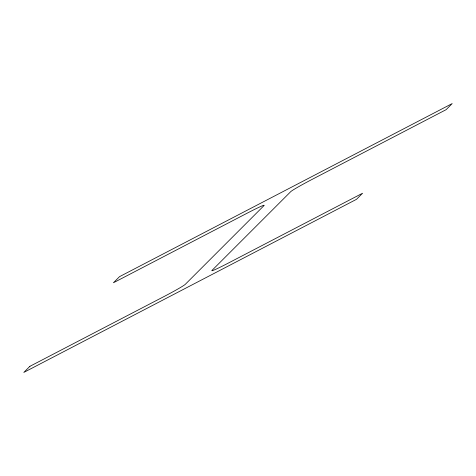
<?xml version="1.0" encoding="UTF-8"?>
<svg xmlns="http://www.w3.org/2000/svg" width="476" height="476" viewBox="0 0 476 476"><rect width="100%" height="100%" fill="white"/><g stroke="black" fill="none" stroke-linecap="round" stroke-linejoin="round"><path stroke-width="0.71" d="M29.905 366.318L23.8 372.422L356.47 199.343L362.575 193.232L228.206 263.145A21.242 1 -27.9 0 1 211.951 270.457L290.717 191.667A21.242 1 -27.9 0 1 311.72 179.595L446.095 109.682L452.2 103.578L119.53 276.657L113.425 282.768L247.794 212.855A21.242 1 -27.9 0 1 264.049 205.543L185.283 284.333A21.242 1 -27.9 0 1 164.28 296.405L29.905 366.318"/></g></svg>
